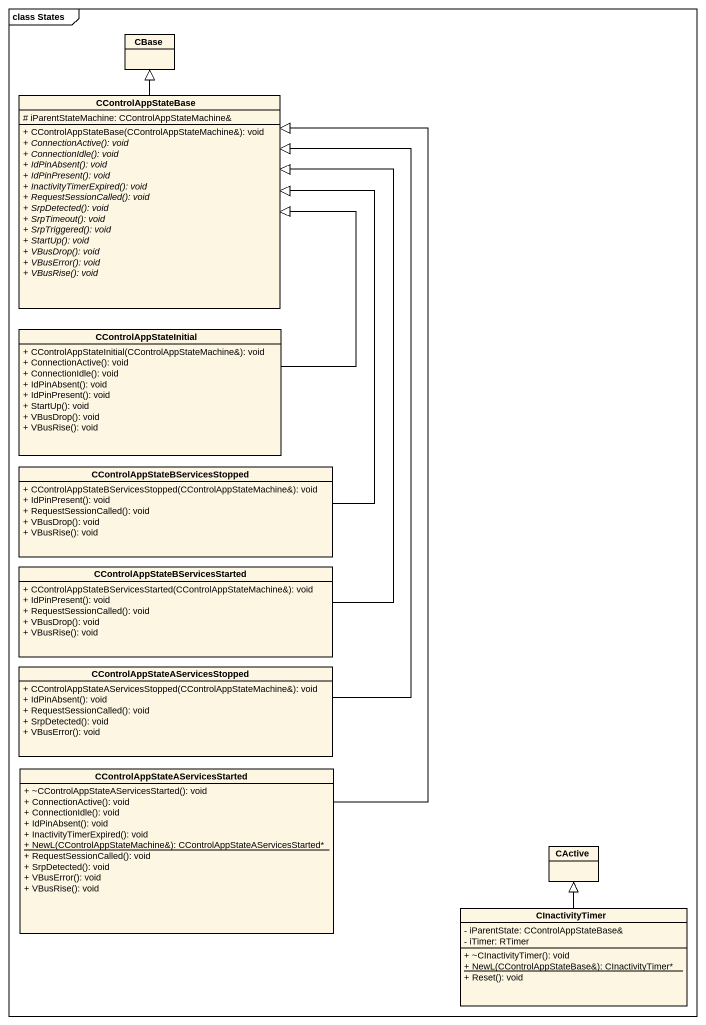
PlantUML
@startuml
mainframe class States
hide circle
hide empty members
skinparam classAttributeIconSize 0
class CBase
class CControlAppStateBase {
  # iParentStateMachine: CControlAppStateMachine&
  + CControlAppStateBase(CControlAppStateMachine&): void
  {abstract} + ConnectionActive(): void
  {abstract} + ConnectionIdle(): void
  {abstract} + IdPinAbsent(): void
  {abstract} + IdPinPresent(): void
  {abstract} + InactivityTimerExpired(): void
  {abstract} + RequestSessionCalled(): void
  {abstract} + SrpDetected(): void
  {abstract} + SrpTimeout(): void
  {abstract} + SrpTriggered(): void
  {abstract} + StartUp(): void
  {abstract} + VBusDrop(): void
  {abstract} + VBusError(): void
  {abstract} + VBusRise(): void
}
class CControlAppStateInitial {
  + CControlAppStateInitial(CControlAppStateMachine&): void
  + ConnectionActive(): void
  + ConnectionIdle(): void
  + IdPinAbsent(): void
  + IdPinPresent(): void
  + StartUp(): void
  + VBusDrop(): void
  + VBusRise(): void
}
class "CControlAppStateBServicesStopped" as CControlAppStateBServicesSto {
  + CControlAppStateBServicesStopped(CControlAppStateMachine&): void
  + IdPinPresent(): void
  + RequestSessionCalled(): void
  + VBusDrop(): void
  + VBusRise(): void
}
class "CControlAppStateBServicesStarted" as CControlAppStateBServicesSta {
  + CControlAppStateBServicesStarted(CControlAppStateMachine&): void
  + IdPinPresent(): void
  + RequestSessionCalled(): void
  + VBusDrop(): void
  + VBusRise(): void
}
class "CControlAppStateAServicesStopped" as CControlAppStateAServicesSto {
  + CControlAppStateAServicesStopped(CControlAppStateMachine&): void
  + IdPinAbsent(): void
  + RequestSessionCalled(): void
  + SrpDetected(): void
  + VBusError(): void
}
class "CControlAppStateAServicesStarted" as CControlAppStateAServicesSta {
  + ~CControlAppStateAServicesStarted(): void
  + ConnectionActive(): void
  + ConnectionIdle(): void
  + IdPinAbsent(): void
  + InactivityTimerExpired(): void
  {static} + NewL(CControlAppStateMachine&): CControlAppStateAServicesStarted*
  + RequestSessionCalled(): void
  + SrpDetected(): void
  + VBusError(): void
  + VBusRise(): void
}
class CActive
class CInactivityTimer {
  - iParentState: CControlAppStateBase&
  - iTimer: RTimer
  + ~CInactivityTimer(): void
  {static} + NewL(CControlAppStateBase&): CInactivityTimer*
  + Reset(): void
}
CControlAppStateBase -up-|> CBase
CControlAppStateInitial -up-|> CControlAppStateBase
CControlAppStateBServicesSto -up-|> CControlAppStateBase
CControlAppStateBServicesSta -up-|> CControlAppStateBase
CControlAppStateAServicesSto -up-|> CControlAppStateBase
CControlAppStateAServicesSta -up-|> CControlAppStateBase
CInactivityTimer -up-|> CActive
@enduml
